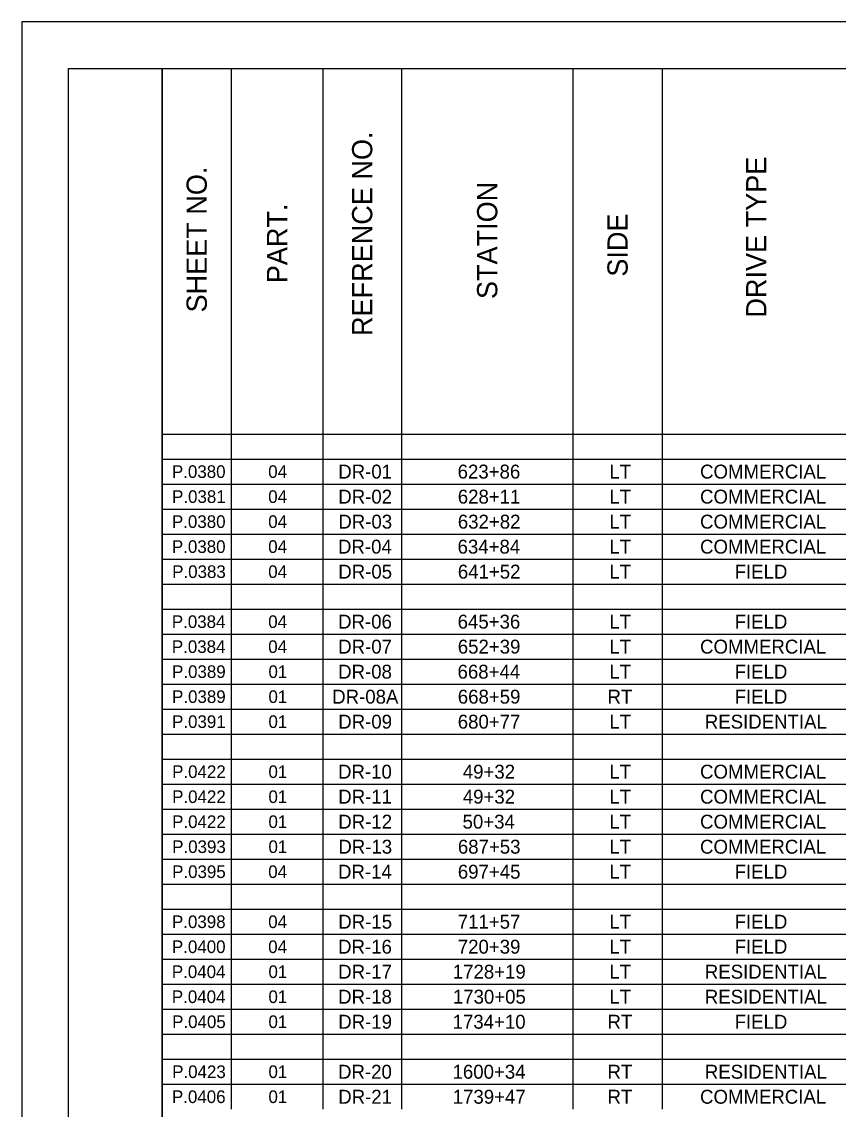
# Model space of a CAD drawing. Extents: x 0 to 680, y 0 to 440.
# Drawn here: x 0 to 174.4, y 207.7 to 440 of the extents above; entities that cross this region are included whole.
import ezdxf

# ---------------------------------------------------------------- set-up
doc = ezdxf.new("R2010")
doc.units = 0
for name, color, linetype in [('Default', 7, 'Continuous'), ('SH_Border', 7, 'Continuous'), ('SH_Cut_Line', 7, 'Continuous')]:
    doc.layers.add(name, color=color, linetype=linetype)

msp = doc.modelspace()

# ---------------------------------------------------------------- linework, layer by layer
at = {"layer": 'Default'}
for p, q in [((30, 430), (64.34, 430)), ((30, 430), (30, 424.66)), ((44.75, 430), (44.75, 424.66)), ((64.34, 430), (214.41, 430)), ((64.34, 430), (64.34, 424.66)), ((81.12, 430), (81.12, 424.66)), ((117.75, 430), (117.75, 424.66)), ((136.83, 430), (136.83, 424.66)), ((30, 424.66), (30, 419.32)), ((44.75, 424.66), (44.75, 419.32)), ((64.34, 424.66), (64.34, 419.32)), ((81.12, 424.66), (81.12, 419.32)), ((117.75, 424.66), (117.75, 419.32)), ((136.83, 424.66), (136.83, 419.32)), ((30, 419.32), (30, 408.89)), ((44.75, 419.32), (44.75, 408.89)), ((64.34, 419.32), (64.34, 408.89)), ((81.12, 419.32), (81.12, 408.89)), ((117.75, 419.32), (117.75, 408.89)), ((136.83, 419.32), (136.83, 408.89)), ((30, 408.89), (30, 393.12)), ((44.75, 408.89), (44.75, 393.12)), ((64.34, 408.89), (64.34, 393.12)), ((81.12, 408.89), (81.12, 393.12)), ((117.75, 408.89), (117.75, 393.12)), ((136.83, 408.89), (136.83, 393.12)), ((30, 393.12), (30, 387.78)), ((44.75, 393.12), (44.75, 387.78)), ((64.34, 393.12), (64.34, 387.78)), ((81.12, 393.12), (81.12, 387.78)), ((117.75, 393.12), (117.75, 387.78)), ((136.83, 393.12), (136.83, 387.78)), ((30, 387.78), (30, 382.44)), ((44.75, 387.78), (44.75, 382.44)), ((64.34, 387.78), (64.34, 382.44)), ((81.12, 387.78), (81.12, 382.44)), ((117.75, 387.78), (117.75, 382.44)), ((136.83, 387.78), (136.83, 382.44)), ((30, 382.44), (30, 377.09)), ((44.75, 382.44), (44.75, 377.09)), ((64.34, 382.44), (64.34, 377.09)), ((81.12, 382.44), (81.12, 377.09)), ((117.75, 382.44), (117.75, 377.09)), ((136.83, 382.44), (136.83, 377.09)), ((30, 377.09), (30, 371.75)), ((44.75, 377.09), (44.75, 371.75)), ((64.34, 377.09), (64.34, 371.75)), ((81.12, 377.09), (81.12, 371.75)), ((117.75, 377.09), (117.75, 371.75)), ((136.83, 377.09), (136.83, 371.75)), ((30, 371.75), (30, 366.41)), ((44.75, 371.75), (44.75, 366.41)), ((64.34, 371.75), (64.34, 366.41)), ((81.12, 371.75), (81.12, 366.41)), ((117.75, 371.75), (117.75, 366.41)), ((136.83, 371.75), (136.83, 366.41)), ((30, 366.41), (30, 357.26)), ((44.75, 366.41), (44.75, 357.26)), ((64.34, 366.41), (64.34, 357.26)), ((81.12, 366.41), (81.12, 357.26)), ((117.75, 366.41), (117.75, 357.26)), ((136.83, 366.41), (136.83, 357.26)), ((30, 357.26), (30, 351.91)), ((44.75, 357.26), (44.75, 351.91)), ((64.34, 357.26), (64.34, 351.91)), ((81.12, 357.26), (81.12, 351.91)), ((117.75, 357.26), (117.75, 351.91)), ((136.83, 357.26), (136.83, 351.91)), ((30, 351.91), (64.34, 351.91)), ((30, 351.91), (30, 341.23)), ((44.75, 351.91), (44.75, 341.23)), ((64.34, 351.91), (214.41, 351.91)), ((64.34, 351.91), (64.34, 341.23)), ((81.12, 351.91), (81.12, 341.23)), ((117.75, 351.91), (117.75, 341.23)), ((136.83, 351.91), (136.83, 341.23)), ((30, 346.57), (64.34, 346.57)), ((64.34, 346.57), (214.41, 346.57)), ((30, 341.23), (64.34, 341.23)), ((30, 341.23), (30, 335.89)), ((44.75, 341.23), (44.75, 335.89)), ((64.34, 341.23), (214.41, 341.23)), ((64.34, 341.23), (64.34, 335.89)), ((81.12, 341.23), (81.12, 335.89)), ((117.75, 341.23), (117.75, 335.89)), ((136.83, 341.23), (136.83, 335.89)), ((30, 335.89), (64.34, 335.89)), ((30, 335.89), (30, 330.55)), ((44.75, 335.89), (44.75, 330.55)), ((64.34, 335.89), (214.41, 335.89)), ((64.34, 335.89), (64.34, 330.55)), ((81.12, 335.89), (81.12, 330.55)), ((117.75, 335.89), (117.75, 330.55)), ((136.83, 335.89), (136.83, 330.55)), ((30, 330.55), (64.34, 330.55)), ((30, 330.55), (30, 325.21)), ((44.75, 330.55), (44.75, 325.21)), ((64.34, 330.55), (214.41, 330.55)), ((64.34, 330.55), (64.34, 325.21)), ((81.12, 330.55), (81.12, 325.21)), ((117.75, 330.55), (117.75, 325.21)), ((136.83, 330.55), (136.83, 325.21)), ((30, 325.21), (64.34, 325.21)), ((30, 325.21), (30, 314.52)), ((44.75, 325.21), (44.75, 314.52)), ((64.34, 325.21), (214.41, 325.21)), ((64.34, 325.21), (64.34, 314.52)), ((81.12, 325.21), (81.12, 314.52)), ((117.75, 325.21), (117.75, 314.52)), ((136.83, 325.21), (136.83, 314.52)), ((30, 319.87), (64.34, 319.87)), ((64.34, 319.87), (214.41, 319.87)), ((30, 314.52), (64.34, 314.52)), ((30, 314.52), (30, 309.18)), ((44.75, 314.52), (44.75, 309.18)), ((64.34, 314.52), (214.41, 314.52)), ((64.34, 314.52), (64.34, 309.18)), ((81.12, 314.52), (81.12, 309.18)), ((117.75, 314.52), (117.75, 309.18)), ((136.83, 314.52), (136.83, 309.18)), ((30, 309.18), (64.34, 309.18)), ((30, 309.18), (30, 303.84)), ((44.75, 309.18), (44.75, 303.84)), ((64.34, 309.18), (214.41, 309.18)), ((64.34, 309.18), (64.34, 303.84)), ((81.12, 309.18), (81.12, 303.84)), ((117.75, 309.18), (117.75, 303.84)), ((136.83, 309.18), (136.83, 303.84)), ((30, 303.84), (64.34, 303.84)), ((30, 303.84), (30, 298.5)), ((44.75, 303.84), (44.75, 298.5)), ((64.34, 303.84), (214.41, 303.84)), ((64.34, 303.84), (64.34, 298.5)), ((81.12, 303.84), (81.12, 298.5)), ((117.75, 303.84), (117.75, 298.5)), ((136.83, 303.84), (136.83, 298.5)), ((30, 298.5), (64.34, 298.5)), ((30, 298.5), (30, 287.82)), ((44.75, 298.5), (44.75, 287.82)), ((64.34, 298.5), (214.41, 298.5)), ((64.34, 298.5), (64.34, 287.82)), ((81.12, 298.5), (81.12, 287.82)), ((117.75, 298.5), (117.75, 287.82)), ((136.83, 298.5), (136.83, 287.82)), ((30, 293.16), (64.34, 293.16)), ((64.34, 293.16), (214.41, 293.16)), ((30, 287.82), (64.34, 287.82)), ((30, 287.82), (30, 282.48)), ((44.75, 287.82), (44.75, 282.48)), ((64.34, 287.82), (214.41, 287.82)), ((64.34, 287.82), (64.34, 282.48)), ((81.12, 287.82), (81.12, 282.48)), ((117.75, 287.82), (117.75, 282.48)), ((136.83, 287.82), (136.83, 282.48)), ((30, 282.48), (64.34, 282.48)), ((30, 282.48), (30, 255.77)), ((44.75, 282.48), (44.75, 255.77)), ((64.34, 282.48), (214.41, 282.48)), ((64.34, 282.48), (64.34, 255.77)), ((81.12, 282.48), (81.12, 255.77)), ((117.75, 282.48), (117.75, 255.77)), ((136.83, 282.48), (136.83, 255.77)), ((30, 277.13), (64.34, 277.13)), ((64.34, 277.13), (214.41, 277.13)), ((30, 271.79), (64.34, 271.79)), ((64.34, 271.79), (214.41, 271.79)), ((30, 266.45), (64.34, 266.45)), ((64.34, 266.45), (214.41, 266.45)), ((30, 261.11), (64.34, 261.11)), ((64.34, 261.11), (214.41, 261.11)), ((30, 255.77), (64.34, 255.77)), ((30, 255.77), (30, 250.43)), ((44.75, 255.77), (44.75, 250.43)), ((64.34, 255.77), (214.41, 255.77)), ((64.34, 255.77), (64.34, 250.43)), ((81.12, 255.77), (81.12, 250.43)), ((117.75, 255.77), (117.75, 250.43)), ((136.83, 255.77), (136.83, 250.43)), ((30, 250.43), (64.34, 250.43)), ((30, 250.43), (30, 229.06)), ((44.75, 250.43), (44.75, 229.06)), ((64.34, 250.43), (214.41, 250.43)), ((64.34, 250.43), (64.34, 229.06)), ((81.12, 250.43), (81.12, 229.06)), ((117.75, 250.43), (117.75, 229.06)), ((136.83, 250.43), (136.83, 229.06)), ((30, 245.09), (64.34, 245.09)), ((64.34, 245.09), (214.41, 245.09)), ((30, 239.74), (64.34, 239.74)), ((64.34, 239.74), (214.41, 239.74)), ((30, 234.4), (64.34, 234.4)), ((64.34, 234.4), (214.41, 234.4)), ((30, 229.06), (64.34, 229.06)), ((30, 229.06), (30, 223.72)), ((44.75, 229.06), (44.75, 223.72)), ((64.34, 229.06), (214.41, 229.06)), ((64.34, 229.06), (64.34, 223.72)), ((81.12, 229.06), (81.12, 223.72)), ((117.75, 229.06), (117.75, 223.72)), ((136.83, 229.06), (136.83, 223.72)), ((30, 223.72), (64.34, 223.72)), ((30, 223.72), (30, 207.7)), ((44.75, 223.72), (44.75, 207.7)), ((64.34, 223.72), (214.41, 223.72)), ((64.34, 223.72), (64.34, 207.7)), ((81.12, 223.72), (81.12, 207.7)), ((117.75, 223.72), (117.75, 207.7)), ((136.83, 223.72), (136.83, 207.7)), ((30, 218.38), (64.34, 218.38)), ((64.34, 218.38), (214.41, 218.38)), ((30, 213.04), (64.34, 213.04)), ((64.34, 213.04), (214.41, 213.04))]:
    msp.add_line(p, q, dxfattribs=at)
at = {"layer": 'SH_Border'}
for points in [[(10, 430), (30, 430), (30, 10), (10, 10)], [(30, 430), (670, 430), (670, 10), (30, 10)]]:
    msp.add_lwpolyline(points, close=True, dxfattribs=at)
at = {"layer": 'SH_Cut_Line'}
msp.add_lwpolyline([(0, 0), (680, 0), (680, 440), (0, 440)], close=True, dxfattribs=at)

# ---------------------------------------------------------------- texts
at = {"layer": 'Default'}
for s, p in [('REFRENCE NO.', (74.89, 372.87)), ('DRIVE TYPE', (159.08, 376.8)), ('SHEET NO.', (39.54, 377.9)), ('STATION', (101.6, 380.76)), ('PART.', (56.71, 384.15)), ('SIDE', (129.45, 385.55))]:
    msp.add_text(s, height=4.324, rotation=90, dxfattribs=at).set_placement(p)
for s, height, p in [('P.0380', 2.702, (32.09, 342.55)), ('04', 2.702, (52.66, 342.55)), ('DR-01', 2.973, (67.62, 342.42)), ('623+86', 2.973, (93.13, 342.42)), ('LT', 2.973, (125.55, 342.42)), ('COMMERCIAL', 2.973, (144.92, 342.42)), ('P.0381', 2.702, (32.12, 337.21)), ('04', 2.702, (52.66, 337.21)), ('DR-02', 2.973, (67.63, 337.07)), ('628+11', 2.973, (93.16, 337.07)), ('LT', 2.973, (125.55, 337.07)), ('COMMERCIAL', 2.973, (144.92, 337.07)), ('P.0380', 2.702, (32.09, 331.87)), ('04', 2.702, (52.66, 331.87)), ('DR-03', 2.973, (67.64, 331.73)), ('632+82', 2.973, (93.17, 331.73)), ('LT', 2.973, (125.55, 331.73)), ('COMMERCIAL', 2.973, (144.92, 331.73)), ('P.0380', 2.702, (32.09, 326.53)), ('04', 2.702, (52.66, 326.53)), ('DR-04', 2.973, (67.57, 326.39)), ('634+84', 2.973, (93.11, 326.39)), ('LT', 2.973, (125.55, 326.39)), ('COMMERCIAL', 2.973, (144.92, 326.39)), ('P.0383', 2.702, (32.14, 321.18)), ('04', 2.702, (52.66, 321.18)), ('DR-05', 2.973, (67.63, 321.05)), ('641+52', 2.973, (93.17, 321.05)), ('LT', 2.973, (125.55, 321.05)), ('FIELD', 2.973, (152.31, 321.05)), ('P.0384', 2.702, (32.07, 310.5)), ('04', 2.702, (52.66, 310.5)), ('DR-06', 2.973, (67.59, 310.37)), ('645+36', 2.973, (93.13, 310.37)), ('LT', 2.973, (125.55, 310.37)), ('FIELD', 2.973, (152.31, 310.37)), ('P.0384', 2.702, (32.07, 305.16)), ('04', 2.702, (52.66, 305.16)), ('DR-07', 2.973, (67.61, 305.03)), ('652+39', 2.973, (93.16, 305.03)), ('LT', 2.973, (125.55, 305.03)), ('COMMERCIAL', 2.973, (144.92, 305.03)), ('P.0389', 2.702, (32.12, 299.82)), ('01', 2.702, (52.71, 299.82)), ('DR-08', 2.973, (67.6, 299.68)), ('668+44', 2.973, (93.11, 299.68)), ('LT', 2.973, (125.55, 299.68)), ('FIELD', 2.973, (152.31, 299.68)), ('DR-08A', 2.973, (66.33, 294.34)), ('668+59', 2.973, (93.16, 294.34)), ('P.0389', 2.702, (32.12, 294.48)), ('01', 2.702, (52.71, 294.48)), ('RT', 2.973, (125.15, 294.34)), ('FIELD', 2.973, (152.31, 294.34)), ('P.0391', 2.702, (32.12, 289.14)), ('01', 2.702, (52.71, 289.14)), ('DR-09', 2.973, (67.62, 289)), ('680+77', 2.973, (93.15, 289)), ('LT', 2.973, (125.55, 289)), ('RESIDENTIAL', 2.9727, (145.94, 289)), ('P.0422', 2.702, (32.13, 278.45)), ('01', 2.702, (52.71, 278.45)), ('DR-10', 2.973, (67.58, 278.32)), ('49+32', 2.973, (94.23, 278.32)), ('LT', 2.973, (125.55, 278.32)), ('COMMERCIAL', 2.973, (144.92, 278.32)), ('P.0422', 2.702, (32.13, 273.11)), ('01', 2.702, (52.71, 273.11)), ('DR-11', 2.973, (67.62, 272.98)), ('49+32', 2.973, (94.23, 272.98)), ('LT', 2.973, (125.55, 272.98)), ('COMMERCIAL', 2.973, (144.92, 272.98)), ('P.0422', 2.702, (32.13, 267.77)), ('01', 2.702, (52.71, 267.77)), ('DR-12', 2.973, (67.63, 267.64)), ('50+34', 2.973, (94.18, 267.64)), ('LT', 2.973, (125.55, 267.64)), ('COMMERCIAL', 2.973, (144.92, 267.64)), ('P.0393', 2.702, (32.14, 262.43)), ('01', 2.702, (52.71, 262.43)), ('DR-13', 2.973, (67.64, 262.29)), ('687+53', 2.973, (93.18, 262.29)), ('LT', 2.973, (125.55, 262.29)), ('COMMERCIAL', 2.973, (144.92, 262.29)), ('P.0395', 2.702, (32.13, 257.09)), ('04', 2.702, (52.66, 257.09)), ('DR-14', 2.973, (67.57, 256.95)), ('697+45', 2.973, (93.17, 256.95)), ('LT', 2.973, (125.55, 256.95)), ('FIELD', 2.973, (152.31, 256.95)), ('P.0398', 2.702, (32.1, 246.4)), ('04', 2.702, (52.66, 246.4)), ('DR-15', 2.973, (67.63, 246.27)), ('711+57', 2.973, (93.15, 246.27)), ('LT', 2.973, (125.55, 246.27)), ('FIELD', 2.973, (152.31, 246.27)), ('DR-16', 2.973, (67.59, 240.93)), ('720+39', 2.973, (93.16, 240.93)), ('P.0400', 2.702, (32.09, 241.06)), ('04', 2.702, (52.66, 241.06)), ('LT', 2.973, (125.55, 240.93)), ('FIELD', 2.973, (152.31, 240.93)), ('P.0404', 2.702, (32.07, 235.72)), ('01', 2.702, (52.71, 235.72)), ('DR-17', 2.973, (67.61, 235.59)), ('1728+19', 2.973, (92.09, 235.59)), ('LT', 2.973, (125.55, 235.59)), ('RESIDENTIAL', 2.9727, (145.94, 235.59)), ('P.0404', 2.702, (32.07, 230.38)), ('01', 2.702, (52.71, 230.38)), ('DR-18', 2.973, (67.6, 230.25)), ('1730+05', 2.973, (92.11, 230.25)), ('LT', 2.973, (125.55, 230.25)), ('RESIDENTIAL', 2.9727, (145.94, 230.25)), ('P.0405', 2.702, (32.13, 225.04)), ('01', 2.702, (52.71, 225.04)), ('DR-19', 2.973, (67.62, 224.9)), ('1734+10', 2.973, (92.06, 224.9)), ('RT', 2.973, (125.15, 224.9)), ('FIELD', 2.973, (152.31, 224.9)), ('P.0423', 2.702, (32.14, 214.36)), ('01', 2.702, (52.71, 214.36)), ('DR-20', 2.973, (67.58, 214.22)), ('1600+34', 2.973, (92.04, 214.22)), ('RT', 2.973, (125.15, 214.22)), ('RESIDENTIAL', 2.9727, (145.94, 214.22)), ('P.0406', 2.702, (32.09, 209.02)), ('01', 2.702, (52.71, 209.02)), ('DR-21', 2.973, (67.62, 208.88)), ('1739+47', 2.973, (92.08, 208.88)), ('RT', 2.973, (125.15, 208.88)), ('COMMERCIAL', 2.973, (144.92, 208.88))]:
    msp.add_text(s, height=height, dxfattribs=at).set_placement(p)

doc.saveas('drawing.dxf')
